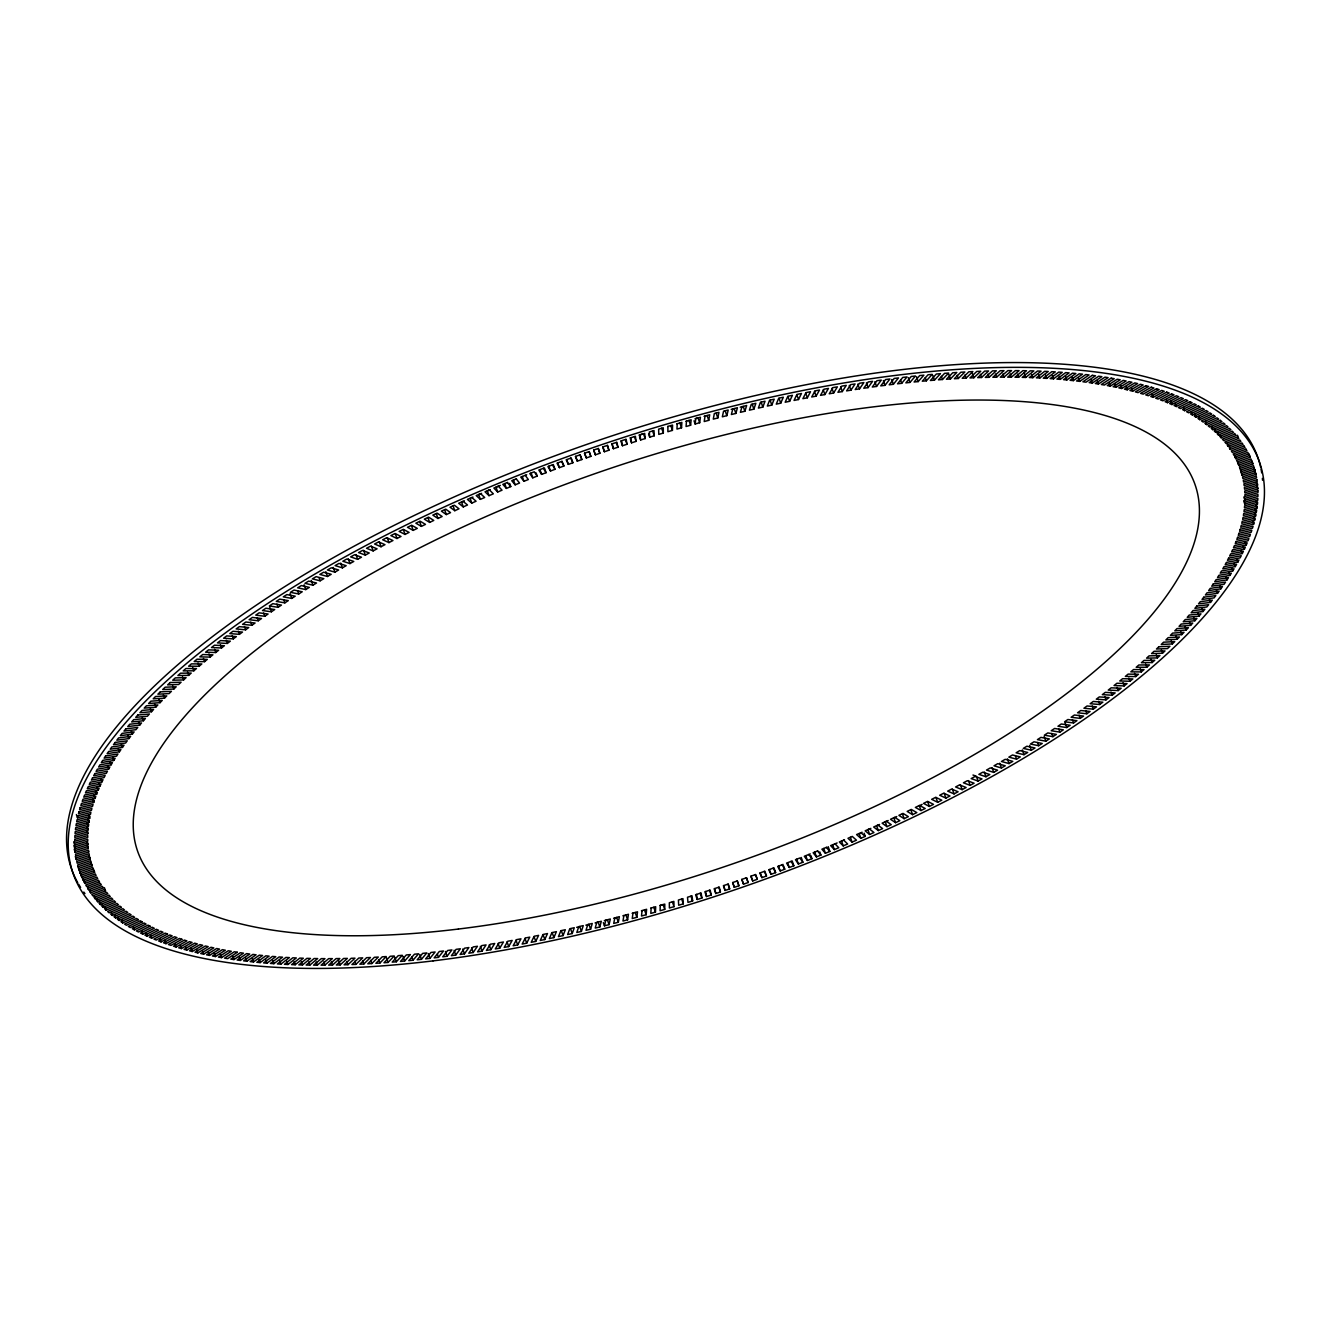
<?xml version="1.0" encoding="UTF-8"?>
<svg xmlns="http://www.w3.org/2000/svg" width="1331" height="1331" viewBox="0 0 1331 1331"><rect width="100%" height="100%" fill="white"/><g stroke="black" fill="none" stroke-linecap="round" stroke-linejoin="round"><path stroke-width="1.5" d="M664.735 909.389L664.785 904.082L660.226 905.413L660.093 910.753L664.735 909.389L663.088 904.598L659.993 905.496M667.912 426.402L667.879 431.71L672.421 430.379L672.571 425.055L667.729 426.469M1244.918 500.206L1244.951 498.343L1257.945 494.533L1257.911 496.446L1244.918 500.206L1243.803 497.012M651.142 908.008L650.809 913.415L655.451 912.084L655.684 906.71L650.693 908.175M677.213 423.707L676.963 429.081L681.522 427.783L681.855 422.376L676.83 423.857M87.813 833.722L87.913 831.842L74.919 835.519L74.802 837.449L87.813 833.722L86.698 830.527M1244.751 503.967L1244.851 502.086L1257.845 498.36L1257.745 500.273L1244.751 503.967L1243.636 500.755M642.058 910.554L641.509 916.011L646.167 914.713L646.6 909.289L641.409 910.787M686.497 421.078L686.064 426.502L690.606 425.238L691.138 419.781L685.914 421.278M88.046 829.945L88.229 828.048L75.235 831.642L75.052 833.589L88.046 829.945L86.948 826.751M1257.429 504.15L1257.612 502.203L1244.618 505.847L1244.435 507.743L1257.429 504.15L1256.331 500.955M632.99 913.049L632.242 918.556L636.867 917.292L637.516 911.802L632.125 913.332M695.131 423.99L695.78 418.5L700.422 417.235L699.673 422.742L695.131 423.99L694.033 420.796M88.428 826.135L88.678 824.205L75.684 827.716L75.434 829.695L88.428 826.135L87.33 822.941M1256.963 508.076L1257.213 506.113L1244.235 509.657L1243.986 511.586L1256.963 508.076L1255.865 504.882M623.923 915.462L622.958 921.035L627.6 919.804L628.448 914.264L622.841 915.828M705.064 415.987L704.215 421.528L708.741 420.33L709.706 414.756L704.066 416.337M88.961 822.275L89.26 820.345L76.3 823.773L75.983 825.752L88.961 822.275L87.846 819.081M1256.364 512.019L1256.68 510.039L1243.703 513.516L1243.387 515.446L1256.364 512.019L1255.249 508.825M614.855 917.841L613.707 923.448L618.333 922.25L619.381 916.66L613.591 918.257M89.626 818.399L90.009 816.435L77.048 819.78L76.666 821.776L89.626 818.399L88.512 815.204M1255.599 516.029L1255.998 514.016L1243.038 517.41L1242.655 519.356L1255.599 516.029L1254.501 512.834M717.808 417.967L718.956 412.344L714.331 413.542L713.283 419.132L717.808 417.967L716.145 413.159M603.342 922.616L604.457 925.81L609.066 924.629L610.33 918.989L604.324 920.619M77.481 817.766L77.947 815.737L90.891 812.492L90.425 814.472L77.481 817.766L76.383 814.572M1254.7 520.055L1255.166 518.042L1242.239 521.319L1241.773 523.299L1254.7 520.055L1253.602 516.861M604.457 925.81L605.805 920.137M726.842 415.655L728.207 409.998L723.582 411.163L722.334 416.803L726.842 415.655L725.195 410.863M599.832 926.958L601.296 921.268L596.787 922.383L595.223 928.09L599.832 926.958L598.168 922.167L595.09 922.915M732.832 408.833L731.368 414.523L735.877 413.425L737.441 407.702L731.218 409.366M1253.669 524.131L1254.201 522.085L1241.274 525.296L1240.758 527.276L1253.669 524.131L1252.554 520.92M590.598 929.221L592.262 923.464L587.77 924.546L586.006 930.319L590.598 929.221L588.951 924.429L585.873 925.161M742.049 406.571L740.385 412.327L744.894 411.246L746.658 405.473L740.236 407.17M581.397 931.417L583.261 925.611L578.769 926.659L576.805 932.482L581.397 931.417L579.734 926.609L576.672 927.324M93.702 802.477L94.368 800.447L81.524 803.425L80.842 805.505L93.702 802.477L92.604 799.282M753.895 409.133L755.858 403.31L751.266 404.391L749.403 410.181L753.895 409.133L752.231 404.341M572.214 933.53L574.277 927.707L569.801 928.722L567.622 934.578L572.214 933.53L570.55 928.739M95.083 798.417L95.815 796.371L83.004 799.249L82.239 801.345L95.083 798.417L93.969 795.223M762.863 407.07L765.026 401.213L760.45 402.261L758.387 408.101L762.863 407.07L761.199 402.278M563.046 935.593L565.326 929.72L560.85 930.702L558.471 936.608L563.046 935.593L561.383 930.802M96.597 794.308L97.413 792.261L84.618 795.04L83.786 797.153L96.597 794.308L95.483 791.113M771.814 405.09L774.176 399.184L769.617 400.198L767.338 406.071L771.814 405.09L770.15 400.298M553.912 937.606L556.375 931.667L551.932 932.615L549.354 938.571L553.912 937.606L552.249 932.798M98.261 790.181L99.143 788.102L86.382 790.814L85.483 792.927L98.261 790.181L97.146 786.987M1246.265 544.978L1247.18 542.865L1234.403 545.61L1233.521 547.69L1246.265 544.978L1245.167 541.784M780.731 403.177L783.31 397.22L778.751 398.202L776.272 404.125L780.731 403.177L779.068 398.385M544.795 939.536L547.474 933.563L543.031 934.478L540.253 940.468L544.795 939.536L543.148 934.728M100.058 786.022L101.006 783.942L88.295 786.538L87.33 788.684L100.058 786.022L98.943 782.828M1244.369 549.254L1245.334 547.108L1232.606 549.77L1231.657 551.849L1244.369 549.254L1243.254 546.059M789.632 401.313L792.394 395.324L787.852 396.272L785.19 402.228L789.632 401.313L787.969 396.522M535.727 941.4L538.589 935.377L534.164 936.275L531.202 942.298L535.727 941.4L534.064 936.591M101.988 781.846L103.003 779.733L90.342 782.245L89.31 784.408L101.988 781.846L100.873 778.652M1242.305 553.546L1243.354 551.4L1230.676 553.946L1229.644 556.059L1242.305 553.546L1241.207 550.352M798.5 399.533L801.462 393.494L796.936 394.409L794.075 400.415L798.5 399.533L796.836 394.725M526.677 943.197L529.738 937.14L525.329 937.989L522.168 944.062L526.677 943.197L525.013 938.388M807.335 397.803L810.496 391.73L805.987 392.612L802.909 398.651L807.335 397.803L805.671 393.011M517.659 944.91L520.937 938.821L516.528 939.653L513.167 945.759L517.659 944.91L515.995 940.119M1237.78 562.214L1238.961 560.035L1226.383 562.414L1225.219 564.544L1237.78 562.214L1236.682 559.02M816.119 396.139L819.497 390.033L815.005 390.881L811.727 396.971L816.119 396.139L814.472 391.347M508.692 946.574L512.152 940.451L507.776 941.233L504.216 947.389L508.692 946.574L507.028 941.782M108.626 769.118L109.857 766.972L97.346 769.202L96.098 771.381L108.626 769.118L107.528 765.924M1235.301 566.59L1236.566 564.411L1224.021 566.673L1222.806 568.819L1235.301 566.59L1234.203 563.396M824.887 394.558L828.448 388.419L823.972 389.218L820.512 395.34L824.887 394.558L823.224 389.767M499.757 948.171L503.417 942.015L499.058 942.764L495.298 948.936L499.757 948.171L498.093 943.38M111.122 764.826L112.42 762.663L99.975 764.793L98.644 767.005L111.122 764.826L110.007 761.631M1232.689 570.999L1234.02 568.803L1221.542 570.966L1220.244 573.129L1232.689 570.999L1231.574 567.805M833.605 393.028L837.365 386.855L832.907 387.62L829.246 393.776L833.605 393.028L831.942 388.236M490.856 949.685L494.716 943.496L490.374 944.211L486.414 950.434L490.856 949.685L489.192 944.894M113.751 760.5L115.115 758.337L102.72 760.367L101.339 762.58L113.751 760.5L112.636 757.306M1229.927 575.425L1231.325 573.212L1218.913 575.291L1217.549 577.454L1229.927 575.425L1228.829 572.23M842.29 391.58L846.233 385.374L841.808 386.106L837.948 392.296L842.29 391.58L840.626 386.789M482.005 951.149L486.048 944.91L481.739 945.609L477.596 951.848L482.005 951.149L480.341 946.358M1227.032 579.883L1228.496 577.654L1216.151 579.634L1214.721 581.813L1227.032 579.883L1225.934 576.672M850.925 390.183L855.068 383.944L850.659 384.642L846.616 390.881L850.925 390.183L849.261 385.391M473.187 952.53L477.43 946.274L473.154 946.923L468.811 953.196L473.187 952.53L471.54 947.739M119.407 751.799L120.905 749.603L108.66 751.449L107.129 753.679L119.407 751.799L118.309 748.604M859.51 388.868L863.852 382.596L859.46 383.261L855.217 389.517L859.51 388.868L857.846 384.077M464.436 953.845L468.878 947.556L464.602 948.171L460.077 954.46L464.436 953.845L462.772 949.053M122.452 747.423L124.016 745.21L111.821 746.957L110.223 749.203L122.452 747.423L121.337 744.229M1220.826 588.834L1222.44 586.588L1210.212 588.385L1208.648 590.581L1220.826 588.834L1219.728 585.64M868.062 387.62L872.587 381.332L868.228 381.947L863.786 388.236L868.062 387.62L866.398 382.829M455.718 955.076L460.343 948.77L456.117 949.352L451.392 955.675L455.718 955.076L454.071 950.284M1217.516 593.343L1219.196 591.097L1207.051 592.777L1205.404 594.99L1217.516 593.343L1216.418 590.149M876.547 386.439L881.272 380.117L876.929 380.716L872.304 387.022L876.547 386.439L874.883 381.648M447.066 956.257L451.891 949.918L447.665 950.467L442.757 956.806L447.066 956.257L445.403 951.465M128.924 738.589L130.621 736.376L118.575 737.923L116.845 740.186L128.924 738.589L127.809 735.394M884.999 385.341L889.907 378.986L885.597 379.535L880.773 385.874L884.999 385.341L883.335 380.533M438.465 957.355L443.473 950.983L439.28 951.499L434.172 957.871L438.465 957.355L437.35 954.161M132.351 734.146L134.115 731.934L122.153 733.364L120.356 735.644L132.351 734.146L131.253 730.952M1210.495 602.427L1212.308 600.148L1200.312 601.645L1198.532 603.858L1210.495 602.427L1209.397 599.233M893.384 384.293L898.475 377.921L894.199 378.437L889.191 384.809L893.384 384.293L891.72 379.501M429.913 958.387L435.104 951.998L430.945 952.464L425.654 958.869L429.913 958.387L428.249 953.578M901.703 383.328L906.993 376.923L902.751 377.422L897.543 383.794L901.703 383.328L900.605 380.134M421.428 959.335L426.802 952.929L422.676 953.379L417.202 959.784L421.428 959.335L419.764 954.543M139.622 725.229L141.519 722.983L129.723 724.23L127.776 726.526L139.622 725.229L138.507 722.034M1202.941 611.561L1204.888 609.282L1193.042 610.563L1191.145 612.809L1202.941 611.561L1201.826 608.367M909.988 382.413L915.462 376.007L911.236 376.457L905.862 382.862L909.988 382.413L908.324 377.621M412.993 960.217L418.566 953.795L414.457 954.211L408.8 960.633L412.993 960.217L411.895 957.022M143.449 720.753L145.412 718.49L133.699 719.638L131.686 721.934L143.449 720.753L142.334 717.542M1198.965 616.153L1200.961 613.857L1189.215 615.055L1187.252 617.301L1198.965 616.153L1197.85 612.959M918.19 381.598L923.864 375.159L919.671 375.575L914.098 381.997L918.19 381.598L916.543 376.789M404.624 961.032L410.381 954.593L406.304 954.959L400.465 961.415L404.624 961.032L402.96 956.24M1194.855 620.762L1196.918 618.466L1185.255 619.547L1183.226 621.793L1194.855 620.762L1193.741 617.567M926.343 380.832L932.199 374.377L928.04 374.76L922.283 381.198L926.343 380.832L925.245 377.638M396.322 961.781L402.261 955.309L398.219 955.658L392.196 962.113L396.322 961.781L394.658 956.972M151.484 711.736L153.581 709.473L142.051 710.421L139.921 712.717L151.484 711.736L150.37 708.541M1190.613 625.37L1192.742 623.074L1181.179 624.056L1179.083 626.319L1190.613 625.37L1189.498 622.176M934.429 380.15L940.468 373.678L936.342 374.028L930.402 380.483L934.429 380.15L932.781 375.342M388.086 962.446L394.209 955.974L390.199 956.274L383.994 962.746L388.086 962.446L386.439 957.655M155.694 707.227L157.857 704.948L146.427 705.796L144.214 708.109L155.694 707.227L154.596 704.016M1186.237 630.012L1188.433 627.683L1176.97 628.581L1174.807 630.844L1186.237 630.012L1185.139 626.818M942.448 379.518L948.654 373.046L944.561 373.346L938.455 379.817L942.448 379.518L941.35 376.324M379.917 963.045L386.223 956.556L382.247 956.823L375.874 963.311L379.917 963.045L378.819 959.834M160.036 702.685L162.249 700.422L150.919 701.154L148.656 703.467L160.036 702.685L158.921 699.49M1181.745 634.637L1184.008 632.325L1172.628 633.107L1170.415 635.369L1181.745 634.637L1180.63 631.443M950.401 378.986L956.789 372.48L952.73 372.763L946.441 379.235L950.401 378.986L948.753 374.177M371.831 963.561L378.303 957.056L374.36 957.288L367.805 963.794L371.831 963.561L370.717 960.366M164.495 698.159L166.774 695.88L155.544 696.512L153.215 698.825L164.495 698.159L163.38 694.948M1177.12 639.279L1179.449 636.967L1168.169 637.649L1165.889 639.912L1177.12 639.279L1176.005 636.085M958.287 378.503L964.859 371.998L960.832 372.231L954.36 378.736L958.287 378.503L957.189 375.309M363.812 964.01L370.451 957.505L366.557 957.688L359.819 964.21L363.812 964.01L362.697 960.816M1172.361 643.938L1174.757 641.609L1163.577 642.191L1161.248 644.47L1172.361 643.938L1171.247 640.743M966.106 378.104L972.845 371.582L968.852 371.782L962.213 378.287L966.106 378.104L964.992 374.909M355.859 964.393L362.681 957.871L358.821 958.021L351.916 964.542L355.859 964.393L354.745 961.182M173.795 689.059L176.191 686.779L165.177 687.195L162.715 689.525L173.795 689.059L172.681 685.864M973.843 377.771L980.747 371.249L976.804 371.416L969.983 377.921L973.843 377.771L972.179 372.979M347.99 964.692L354.978 958.17L351.168 958.287L344.08 964.809L347.99 964.692L346.875 961.498M1162.479 653.255L1165.008 650.926L1154.044 651.292L1151.581 653.571L1162.479 653.255L1161.381 650.06M981.496 377.505L988.584 370.983L984.674 371.099L977.686 377.621L981.496 377.505L980.398 374.31M340.187 964.925L347.358 958.387L343.581 958.47L336.327 965.008L340.187 964.925L338.523 960.117M183.578 679.941L186.09 677.645L175.293 677.878L172.731 680.208L183.578 679.941L182.463 676.747M1157.354 657.913L1159.933 655.584L1149.086 655.867L1146.573 658.146L1157.354 657.913L1156.256 654.719M989.083 377.322L996.337 370.783L992.477 370.883L985.306 377.405L989.083 377.322L987.985 374.127M332.484 965.075L339.821 958.536L336.077 958.586L328.657 965.125L332.484 965.075L331.369 961.88M188.636 675.366L191.215 673.087L180.55 673.203L177.905 675.532L188.636 675.366L187.538 672.172M1152.114 662.588L1154.759 660.259L1144.011 660.426L1141.432 662.705L1152.114 662.588L1151.016 659.394M996.586 377.205L1004.007 370.667L1000.18 370.717L992.843 377.255L996.586 377.205L995.472 374.011M324.847 965.158L332.351 958.619L328.657 958.636L321.07 965.175L324.847 965.158L323.732 961.964M193.827 670.807L196.472 668.528L185.907 668.528L183.212 670.874L193.827 670.807L192.729 667.613M1146.756 667.264L1149.452 664.918L1138.837 664.984L1136.192 667.28L1146.756 667.264L1145.642 664.069M1004.007 377.155L1011.593 370.617L1007.817 370.634L1000.313 377.172L1004.007 377.155L1002.909 373.961M317.294 965.175L324.964 958.636L321.32 958.619L313.567 965.141L317.294 965.175L316.196 961.98M199.134 666.232L201.83 663.953L191.381 663.87L188.636 666.199L199.134 666.232L198.02 663.038M1141.266 671.922L1144.028 669.593L1133.53 669.56L1130.834 671.839L1141.266 671.922L1140.168 668.728M1011.344 377.189L1019.097 370.65L1015.353 370.617L1007.683 377.155L1011.344 377.189L1010.246 373.978M309.84 965.108L317.676 958.57L314.066 958.52L306.147 965.042L309.84 965.108L308.742 961.914M204.558 661.673L207.303 659.394L196.988 659.194L194.176 661.524L204.558 661.673L203.443 658.479M1135.676 676.597L1138.487 674.268L1128.106 674.118L1125.361 676.398L1135.676 676.597L1134.561 673.403M1018.598 377.272L1026.517 370.75L1022.824 370.684L1014.987 377.222L1018.598 377.272L1017.5 374.078M302.47 964.975L310.472 958.436L306.895 958.353L298.81 964.875L302.47 964.975L301.355 961.781M210.082 657.098L212.893 654.819L202.711 654.536L199.833 656.865L210.082 657.098L208.984 653.904M1129.952 681.256L1132.831 678.926L1122.582 678.694L1119.77 680.973L1129.952 681.256L1128.854 678.061M1025.768 377.455L1033.838 370.916L1030.194 370.833L1022.191 377.355L1025.768 377.455L1024.105 372.647M295.183 964.759L303.335 958.237L299.808 958.104L291.572 964.626L295.183 964.759L294.084 961.564M215.738 652.539L218.6 650.26L208.534 649.861L205.606 652.207L215.738 652.539L214.624 649.345M1124.129 685.931L1127.058 683.602L1116.925 683.252L1114.064 685.532L1124.129 685.931L1123.015 682.736M1032.839 377.688L1041.075 371.166L1037.481 371.033L1029.312 377.555L1032.839 377.688L1031.741 374.493M287.995 964.476L296.314 957.954L292.82 957.788L284.435 964.31L287.995 964.476L286.88 961.281M221.495 647.981L224.407 645.701L214.474 645.202L211.496 647.532L221.495 647.981L220.38 644.786M1118.19 690.589L1121.168 688.26L1111.169 687.811L1108.257 690.09L1118.19 690.589L1117.075 687.395M1039.827 378.004L1048.229 371.482L1044.669 371.316L1036.35 377.838L1039.827 378.004L1038.729 374.81M280.891 964.126L289.376 957.605L285.932 957.405L277.38 963.91L280.891 964.126L279.793 960.915M227.351 643.439L230.33 641.159L220.53 640.56L217.485 642.89L227.351 643.439L226.253 640.228M1112.134 695.231L1115.162 692.919L1105.312 692.37L1102.334 694.632L1112.134 695.231L1111.019 692.037M1046.732 378.387L1055.283 371.881L1051.756 371.682L1043.288 378.187L1046.732 378.387L1045.617 375.192M273.887 963.694L282.521 957.189L279.127 956.956L270.426 963.444L273.887 963.694L272.788 960.5M233.324 638.88L236.352 636.617L226.703 635.902L223.608 638.231L233.324 638.88L232.226 635.686M1105.961 699.89L1109.056 697.56L1099.323 696.912L1096.295 699.174L1105.961 699.89L1104.863 696.695M1053.536 378.836L1062.238 372.347L1058.761 372.098L1050.142 378.603L1053.536 378.836L1052.422 375.641M266.982 963.195L275.767 956.69L272.422 956.423L263.571 962.912L266.982 963.195L265.884 959.984M239.414 634.338L242.492 632.075L232.975 631.277L229.814 633.589L239.414 634.338L238.299 631.144M1099.689 704.515L1102.833 702.202L1093.25 701.454L1090.172 703.716L1099.689 704.515L1098.591 701.321M1060.241 379.368L1069.092 372.88L1065.665 372.613L1056.897 379.102L1060.241 379.368L1059.127 376.174M260.177 962.612L269.112 956.14L265.817 955.824L256.816 962.296L260.177 962.612L259.079 959.418M245.603 629.813L248.731 627.55L239.347 626.635L236.153 628.947L245.603 629.813L244.488 626.618M1093.317 709.157L1096.511 706.844L1087.061 705.979L1083.933 708.242L1093.317 709.157L1092.202 705.962M1066.846 379.967L1075.847 373.495L1072.47 373.179L1063.552 379.651L1066.846 379.967L1065.732 376.773M253.472 961.964L262.556 955.508L259.312 955.159L250.161 961.614L253.472 961.964L252.374 958.769M251.892 625.287L255.07 623.024L245.836 622.026L242.575 624.339L251.892 625.287L250.777 622.093M1086.828 713.765L1090.089 711.469L1080.772 710.504L1077.578 712.767L1086.828 713.765L1085.713 710.571M1073.352 380.633L1082.502 374.177L1079.191 373.828L1070.107 380.3L1073.352 380.633L1072.254 377.438M246.867 961.248L256.084 954.793L252.89 954.41L243.606 960.849L246.867 961.248L245.769 958.054M258.281 620.778L261.525 618.532L252.424 617.418L249.113 619.714L258.281 620.778L257.182 617.584M1080.24 718.374L1083.55 716.078L1074.383 715.013L1071.139 717.276L1080.24 718.374L1079.125 715.18M1079.757 381.381L1089.057 374.943L1085.797 374.543L1076.579 380.999L1079.757 381.381L1078.659 378.187M240.362 960.45L249.729 954.028L246.584 953.612L237.151 960.034L240.362 960.45L239.264 957.255M264.786 616.27L268.063 614.024L259.112 612.826L255.752 615.122L264.786 616.27L263.671 613.075M1073.551 722.966L1076.912 720.67L1067.878 719.522L1064.6 721.768L1073.551 722.966L1072.437 719.772M233.973 959.584L243.473 953.179L240.379 952.73L230.812 959.119L233.973 959.584L232.858 956.39M271.374 611.794L274.702 609.548L265.901 608.234L262.49 610.53L271.374 611.794L269.711 607.003M1066.763 727.558L1070.157 725.262L1061.289 723.997L1057.962 726.244L1066.763 727.558L1065.099 722.766M1092.269 383.062L1101.852 376.673L1098.691 376.207L1089.191 382.613L1092.269 383.062L1091.17 379.867M278.063 607.319L281.44 605.089L272.788 603.675L269.344 605.954L278.063 607.319L276.948 604.124M1059.859 732.117L1063.319 729.837L1054.601 728.473L1051.224 730.719L1059.859 732.117L1058.761 728.922M1098.374 384.027L1108.091 377.638L1104.98 377.139L1095.33 383.528L1098.374 384.027L1097.26 380.832M221.495 957.638L231.278 951.266L228.3 950.75L218.45 957.105L221.495 957.638L220.397 954.443M284.851 602.86L288.278 600.63L279.776 599.116L276.282 601.396L284.851 602.86L283.736 599.665M1052.871 736.675L1056.381 734.396L1047.813 732.932L1044.386 735.161L1052.871 736.675L1051.773 733.481M215.422 956.556L225.338 950.218L222.41 949.652L212.428 955.991L215.422 956.556L214.324 953.362M291.722 598.418L295.199 596.188L286.864 594.591L283.303 596.854L291.722 598.418L290.075 593.626M1045.8 741.201L1049.344 738.938L1040.925 737.374L1037.448 739.603L1045.8 741.201L1044.136 736.409M1110.254 386.14L1120.22 379.801L1117.225 379.235L1107.325 385.574L1110.254 386.14L1109.139 382.945M209.466 955.408L219.515 949.086L216.637 948.504L206.538 954.809L209.466 955.408L208.368 952.214M298.71 593.992L302.22 591.779L294.035 590.066L290.441 592.328L298.71 593.992L297.595 590.798M1038.613 745.726L1042.223 743.463L1033.954 741.8L1030.444 744.012L1038.613 745.726L1037.514 742.532M1116.027 387.288L1126.126 380.982L1123.198 380.383L1113.149 386.705L1116.027 387.288L1114.912 384.093M203.626 954.177L213.792 947.888L210.964 947.273L200.731 953.545L203.626 954.177L202.512 950.983M305.764 589.583L309.324 587.387L301.305 585.573L297.662 587.82L305.764 589.583L304.1 584.791M1031.359 750.218L1035.002 747.972L1026.9 746.209L1023.323 748.405L1031.359 750.218L1029.695 745.427M1121.684 388.519L1131.916 382.247L1129.037 381.614L1118.872 387.903L1121.684 388.519L1120.586 385.325M197.886 952.896L208.185 946.624L205.423 945.975L195.058 952.214L197.886 952.896L196.772 949.702M312.918 585.191L316.528 583.011L308.676 581.098L304.982 583.327L312.918 585.191L311.254 580.399M1023.988 754.694L1027.682 752.464L1019.746 750.601L1016.135 752.797L1023.988 754.694L1022.324 749.902M1127.241 389.817L1137.589 383.578L1134.777 382.895L1124.479 389.168L1127.241 389.817L1126.126 386.622M192.263 951.532L202.695 945.293L199.983 944.594L189.501 950.816L192.263 951.532L191.165 948.338M320.155 580.815L323.816 578.652L316.113 576.639L312.386 578.869L320.155 580.815L319.057 577.621M1016.551 759.152L1020.278 756.923L1012.508 754.976L1008.848 757.139L1016.551 759.152L1015.437 755.958M1132.681 391.198L1143.163 384.975L1140.384 384.26L1129.969 390.499L1132.681 391.198L1131.566 388.003M186.773 950.101L197.304 943.895L194.659 943.163L184.061 949.352L186.773 950.101L185.658 946.907M327.476 576.473L331.186 574.31L323.649 572.214L319.873 574.426L327.476 576.473L325.829 571.681M1009.014 763.578L1012.791 761.365L1005.171 759.319L1001.478 761.482L1009.014 763.578L1007.351 758.786M181.382 948.587L192.047 942.415L189.451 941.666L178.737 947.822L181.382 948.587L180.284 945.393M334.896 572.147L338.623 570.001L331.269 567.805L327.443 570.001L334.896 572.147L333.232 567.355M1001.394 767.987L1005.221 765.791L997.768 763.645L994.024 765.791L1001.394 767.987L999.731 763.195M176.125 947.023L186.889 940.884L184.36 940.085L173.529 946.208L176.125 947.023L175.01 943.829M342.383 567.855L346.16 565.708L338.972 563.412L335.096 565.608L342.383 567.855L340.719 563.063M993.691 772.379L997.551 770.183L990.281 767.937L986.504 770.083L993.691 772.379L992.028 767.588M349.953 563.579L353.763 561.449L346.742 559.053L342.849 561.233L349.953 563.579L348.289 558.787M985.922 776.738L989.815 774.559L982.711 772.213L978.884 774.343L985.922 776.738L984.258 771.947M1153.262 397.337L1164.209 391.264L1161.68 390.416L1150.799 396.522L1153.262 397.337L1152.164 394.142M165.959 943.662L176.956 937.606L174.544 936.741L163.497 942.781L165.959 943.662L164.844 940.468M357.606 559.319L361.45 557.207L354.612 554.728L350.669 556.89L357.606 559.319L355.943 554.528M978.052 781.064L981.995 778.901L975.057 776.472L971.197 778.585L978.052 781.064L976.388 776.272L972.978 775.025M161.068 941.899L172.165 935.876L169.819 934.978L158.655 940.984L161.068 941.899L159.953 938.688M365.326 555.11L369.219 552.997L362.548 550.418L358.571 552.565L365.326 555.11L363.662 550.302M970.116 785.373L974.092 783.227L967.338 780.698L963.444 782.794L970.116 785.373L968.452 780.582M373.129 550.901L377.056 548.821L370.55 546.143L366.541 548.272L373.129 550.901L371.465 546.109M962.113 789.649L966.123 787.519L959.535 784.891L955.608 786.97L962.113 789.649L960.45 784.857M1167.453 402.661L1178.7 396.688L1176.371 395.756L1165.157 401.729L1167.453 402.661L1166.339 399.466M151.651 938.139L162.964 932.199L160.735 931.234L149.371 937.157L151.651 938.139L150.536 934.944M380.999 546.742L384.958 544.662L378.636 541.9L374.593 544.013L380.999 546.742L379.335 541.95M954.028 793.892L958.07 791.779L951.665 789.05L947.705 791.13L954.028 793.892L952.364 789.1M1171.929 404.557L1183.292 398.635L1181.013 397.653L1169.699 403.592L1171.929 404.557L1170.814 401.363M147.125 936.159L158.539 930.253L156.376 929.271L144.913 935.144L147.125 936.159L146.011 932.964M388.935 542.599L392.944 540.552L386.789 537.691L382.712 539.787L388.935 542.599L387.288 537.807M945.859 798.101L949.951 796.005L943.712 793.193L939.719 795.239L945.859 798.101L944.211 793.309M1176.288 406.521L1187.751 400.648L1185.538 399.633L1174.125 405.539L1176.288 406.521L1175.173 403.326M142.733 934.112L154.246 928.256L152.15 927.241L140.587 933.064L142.733 934.112L141.635 930.918M396.954 538.506L400.98 536.46L395.024 533.498L390.898 535.594L396.954 538.506L395.29 533.698M937.64 802.294L941.766 800.197L935.71 797.302L931.683 799.332L937.64 802.294L935.976 797.502M405.023 534.43L409.083 532.4L403.31 529.355L399.15 531.418L405.023 534.43L403.36 529.638M929.354 806.436L933.497 804.373L927.64 801.362L923.564 803.392L929.354 806.436L927.69 801.645M1184.623 410.663L1196.27 404.874L1194.19 403.792L1182.593 409.599L1184.623 410.663L1183.509 407.469M134.348 929.82L146.027 924.063L144.064 922.982L132.318 928.705L134.348 929.82L133.233 926.626M413.176 530.387L417.269 528.374L411.662 525.246L407.486 527.292L413.176 530.387L411.512 525.595M922.133 804.39L919.338 805.754L921.002 810.546L925.178 808.499L919.488 805.405L915.395 807.418L921.002 810.546M421.378 526.377L425.504 524.381L420.08 521.17L415.871 523.199L421.378 526.377L419.714 521.586M912.567 814.639L916.793 812.592L911.286 809.414L907.16 811.411L912.567 814.639L910.92 809.83M1192.443 415.039L1204.272 409.366L1202.326 408.218L1190.546 413.924L1192.443 415.039L1191.345 411.845M429.63 522.401L433.79 520.438L428.565 517.127L424.323 519.14L429.63 522.401L427.983 517.609M904.098 818.681L908.341 816.652L903.017 813.391L898.874 815.354L904.098 818.681L902.435 813.873M1196.17 417.318L1208.066 411.695L1206.185 410.514L1194.323 416.17L1196.17 417.318L1195.055 414.124M122.735 922.915L134.681 917.309L132.9 916.127L120.921 921.701L122.735 922.915L121.637 919.704M437.966 518.474L442.142 516.511L437.1 513.117L432.825 515.114L437.966 518.474L436.302 513.683M896.745 816.552L893.9 817.883L895.563 822.674L899.839 820.678L894.698 817.317L890.522 819.28L895.563 822.674M1199.747 419.664L1211.742 414.091L1209.929 412.893L1197.967 418.483L1199.747 419.664L1198.649 416.47M119.141 920.47L131.17 914.929L129.456 913.715L117.394 919.239L119.141 920.47L118.026 917.275M446.334 514.565L450.544 512.635L445.702 509.141L441.393 511.121L446.334 514.565L444.67 509.773M888.176 820.528L885.298 821.859L886.962 826.651L891.271 824.671L886.33 821.227L882.12 823.157L886.962 826.651M115.681 917.974L127.776 912.484L126.129 911.236L113.984 916.71L115.681 917.974L114.566 914.78M454.769 510.705L459.012 508.791L454.353 505.214L450.011 507.178L454.769 510.705L453.106 505.913M879.541 824.471L876.647 825.786L878.31 830.577L882.636 828.614L877.894 825.087L873.652 827L878.31 830.577M1206.535 424.556L1218.664 419.082L1216.983 417.818L1204.888 423.308L1206.535 424.556L1205.42 421.361M112.336 915.429L124.515 909.988L122.934 908.707L110.723 914.131L112.336 915.429L111.238 912.234M464.436 500.822L461.591 502.086L463.255 506.895L467.514 504.998L463.055 501.338L458.696 503.268L463.255 506.895M870.857 828.381L867.945 829.662L869.609 834.47L873.968 832.524L869.409 828.914L865.15 830.81L869.609 834.47M472.987 497.062L467.414 499.408L471.79 503.101L476.082 501.221L471.806 497.478M1212.774 429.663L1225.052 424.306L1223.505 422.975L1211.26 428.366L1212.774 429.663L1211.676 426.469M862.122 832.241L856.582 834.57L860.858 838.314L865.233 836.384L864.135 833.189M106.097 910.138L118.409 904.814L116.962 903.483L104.617 908.774L106.097 910.138L104.983 906.943M481.589 493.335L478.711 494.566L480.375 499.358L484.684 497.511L480.607 493.685L476.199 495.581L480.375 499.358M852.056 842.107L856.465 840.21L852.289 836.434L847.98 838.28L852.056 842.107L850.393 837.315M1215.702 432.309L1228.047 427.018L1226.566 425.654L1214.255 430.978L1215.702 432.309L1214.587 429.114M103.169 907.393L115.547 902.135L114.183 900.771L101.772 906.012L103.169 907.393L102.071 904.198M490.224 489.642L487.346 490.873L489.009 495.664L493.335 493.834L489.442 489.924L485.016 491.788L489.009 495.664M844.503 839.828L839.329 841.957L843.205 845.884L847.647 844.004L843.654 840.127M1218.481 435.021L1230.892 429.78L1229.478 428.399L1217.1 433.656L1218.481 435.021L1217.383 431.826M100.391 904.598L112.836 899.407L111.521 898.009L99.06 903.183L100.391 904.598L99.293 901.403M500.373 485.399L496.014 487.213L497.678 492.004L502.037 490.191L498.343 486.198L493.884 488.044L497.678 492.004M837.116 842.956L830.627 845.601L834.321 849.594L838.78 847.747L834.986 843.787M1221.126 437.783L1233.604 432.608L1232.256 431.194L1219.828 436.402L1221.126 437.783L1220.028 434.588M97.762 901.753L110.257 896.612L109.009 895.197L96.498 900.305L97.762 901.753L96.647 898.558M507.643 482.404L502.802 484.351L506.396 488.394L510.771 486.597L509.657 483.403M826.717 847.248L821.893 849.195L825.386 853.271L829.862 851.441L828.198 846.649M516.411 478.844L511.753 480.707L515.147 484.817L519.539 483.053L516.245 478.894M95.266 898.841L107.811 893.767L106.646 892.319L94.068 897.36L95.266 898.841L94.152 895.647M817.75 850.892L813.125 852.738L816.419 856.898L820.911 855.084L819.796 851.89M1238.595 438.431L1226.017 443.473L1224.853 442.025L1237.397 436.951L1238.595 438.431L1237.497 435.237M105.498 890.855L92.904 895.863L91.772 894.365L104.4 889.391L105.498 890.855L104.4 887.661M526.693 474.751L520.737 477.097L523.932 481.29L528.34 479.543L525.246 475.317M810.263 853.903L804.307 856.249L807.418 860.475L811.927 858.695L810.812 855.5M1228.247 446.417L1240.875 441.426L1239.76 439.929L1227.149 444.937L1228.247 446.417L1227.149 443.206M90.691 892.835L103.336 887.893L102.304 886.396L89.626 891.304L90.691 892.835L89.576 889.64M537.192 476.099L534.28 471.79L529.771 473.537L532.766 477.812L537.192 476.099L536.077 472.904M1230.36 449.396L1243.021 444.487L1241.973 442.957L1229.328 447.898L1230.36 449.396L1229.245 446.201M802.892 862.255L799.898 857.979L795.472 859.693L798.367 864.002L802.892 862.255L801.229 857.463M88.611 889.757L101.306 884.882L100.341 883.351L87.63 888.193L88.611 889.757L87.513 886.562M541.617 474.385L546.059 472.688L544.412 467.896L538.822 470.043L541.617 474.385L539.97 469.593M789.3 867.496L793.842 865.766L792.178 860.957L786.588 863.104L789.3 867.496L787.636 862.704M550.518 470.991L554.977 469.327L553.313 464.536L547.906 466.582L550.518 470.991L548.854 466.199M783.094 864.418L777.687 866.464L780.199 870.923L784.741 869.226L783.643 866.032M84.901 883.435L97.679 878.693L96.847 877.112L84.053 881.821L84.901 883.435L83.786 880.24M562.248 461.225L557.024 463.171L559.436 467.663L563.895 466.016L562.797 462.822M771.065 874.317L775.624 872.637L773.976 867.829L768.752 869.775L771.065 874.317L769.401 869.526M1235.817 458.679L1248.611 453.971L1247.763 452.357L1234.985 457.099L1235.817 458.679L1234.702 455.485M83.254 880.19L96.065 875.532L95.316 873.918L82.472 878.56L83.254 880.19L82.139 876.996M568.387 464.369L572.862 462.755L571.199 457.964L566.174 459.811L568.387 464.369L566.723 459.578M1250.175 457.232L1237.348 461.874L1236.599 460.26L1249.41 455.601L1250.175 457.232L1249.077 454.037M761.898 877.645L766.49 875.998L764.826 871.189L759.801 873.036L761.898 877.645L760.234 872.853M94.601 872.304L93.919 870.674L81.058 875.232L81.74 876.896L94.601 872.304L93.486 869.11M577.355 461.142L581.847 459.544L580.183 454.753L575.341 456.5L577.355 461.142L575.691 456.35M752.714 880.939L757.306 879.292L755.659 874.5L750.817 876.247L752.714 880.939L751.05 876.147M1238.745 465.118L1251.606 460.559L1250.907 458.896L1238.063 463.487L1238.745 465.118L1237.647 461.924M584.542 453.239L589.184 451.592L590.848 456.383L586.339 457.947L584.542 453.239L586.339 457.947M80.392 873.552L93.27 869.027L92.654 867.379L79.76 871.855L80.392 873.552L78.063 866.963M746.458 877.761L741.816 879.408L743.513 884.167L748.122 882.553L746.458 877.761L748.122 882.553M1252.887 463.937L1240.01 468.412L1239.394 466.765L1252.271 462.24L1252.887 463.937L1251.789 460.742M92.089 865.716L79.178 870.158L78.629 868.444L91.54 864.035L92.089 865.716L90.974 862.521M593.693 450.028L598.368 448.447L599.865 453.272L595.356 454.819L593.693 450.028L595.356 454.819M737.307 880.972L732.632 882.553L734.296 887.344L738.905 885.764L737.307 880.972L738.905 885.764M1241.124 471.756L1254.035 467.347L1253.486 465.634L1240.575 470.076L1241.124 471.756L1240.01 468.562M604.374 451.741L608.899 450.227L607.601 445.336L602.727 446.95L604.374 451.741L602.993 446.883M725.046 890.472L729.671 888.908L728.273 884.05L723.399 885.664L725.046 890.472L723.765 885.581M1242.089 475.15L1255.033 470.825L1254.551 469.078L1241.623 473.453L1242.089 475.15L1240.991 471.956M90.142 858.928L77.181 863.22L76.782 861.44L89.743 857.197L90.142 858.928L89.027 855.733L89.377 857.547M613.425 448.713L617.95 447.216L616.869 442.258L611.761 443.922L613.425 448.713L612.227 443.789M715.795 893.534L720.42 892.003L719.239 887.078L714.131 888.742L715.795 893.534L714.714 888.576M1255.882 474.352L1242.921 478.594L1242.522 476.881L1255.466 472.588L1255.882 474.352L1253.819 467.78L1255.033 470.825M622.475 445.735L627.017 444.271L626.136 439.247L620.828 440.944L622.475 445.735L621.494 440.744M76.416 859.676L89.377 855.45L89.044 853.703L76.083 857.879L76.416 859.676L75.301 856.465M706.528 896.545L711.17 895.048L710.172 890.056L704.864 891.753L706.528 896.545L705.646 891.52M629.896 438.032L635.403 436.285L636.085 441.376L631.543 442.824L630.445 439.629M697.261 899.506L701.886 898.026L701.104 892.968L695.597 894.715L697.261 899.506L696.579 894.415M638.963 435.17L643.505 433.756L645.169 438.548L640.627 439.962L639.512 436.768M75.301 852.439L88.279 848.379L88.096 846.583L75.102 850.609L75.301 852.439L74.187 849.245M692.619 900.954L687.977 902.401L687.495 897.244L692.037 895.83L692.619 900.954L690.955 896.162M1257.562 485.183L1244.568 489.209L1244.385 487.412L1257.362 483.353L1257.562 485.183L1256.447 481.988M74.952 848.762L87.946 844.786L87.846 842.956L74.835 846.899L74.952 848.762L73.854 845.568M649.711 437.15L654.253 435.769L653.987 430.545L649.328 431.959L649.711 437.15L648.596 433.956M683.319 903.832L678.677 905.246L678.411 900.022L682.953 898.641L683.319 903.832L681.672 899.041M1257.828 488.893L1244.818 492.836L1244.701 491.006L1257.712 487.03L1257.828 488.893L1256.714 485.699M663.337 433.041L658.795 434.405L658.629 429.148L663.271 427.767L663.337 433.041L661.673 428.249M74.752 845.035L87.763 841.142L87.713 839.295L74.719 843.155L74.752 845.035L73.654 841.824M674.035 906.644L669.393 908.025L669.327 902.751L673.869 901.386L674.035 906.644L672.371 901.852M694.998 418.783L698.01 417.951L699.673 422.742M860.874 832.69L865.233 836.384M826.268 847.398L829.862 851.441M507.261 482.521L510.771 486.597M817.517 850.975L820.911 855.084M808.716 854.502L811.927 858.695M791.03 861.407L793.842 865.766M543.364 468.296L546.059 472.688M782.146 864.801L784.741 869.226M552.465 464.868L554.977 469.327M773.228 868.128L775.624 872.637M561.599 461.474L563.895 466.016M764.277 871.422L766.49 875.998M570.766 458.147L572.862 462.755M755.309 874.65L757.306 879.292M579.95 454.853L581.847 459.544M589.151 451.625L590.848 456.383M1253.819 467.78L1254.917 470.974M743.23 406.454L744.894 411.246M734.213 408.617L735.877 413.425M859.194 833.522L860.858 838.314M707.077 415.538L708.741 420.33M841.558 841.076L843.205 845.884M688.942 420.446L690.606 425.238M832.657 844.802L834.321 849.594M679.858 422.992L681.522 427.783M823.739 848.479L825.386 853.271M670.774 425.587L672.421 430.379M814.755 852.106L816.419 856.898M805.754 855.683L807.418 860.475M652.589 430.978L654.253 435.769M796.72 859.21L798.367 864.002M634.421 436.585L636.085 441.376M778.535 866.132L780.199 870.923M625.354 439.48L627.017 444.271M616.286 442.424L617.95 447.216M607.235 445.419L608.899 450.227M598.201 448.48L599.865 453.272M741.849 879.375L743.513 884.167M728.007 884.117L729.671 888.908M718.773 887.211L720.42 892.003M709.506 890.256L711.17 895.048M557.772 462.872L559.436 467.663M700.239 893.234L701.886 898.026M531.102 473.021L532.766 477.812M522.284 476.498L523.932 481.29M513.483 480.025L515.147 484.817M653.787 907.293L655.451 912.084M504.732 483.602L506.396 488.394M644.503 909.922L646.167 914.713M635.22 912.5L636.867 917.292M625.936 915.013L627.6 919.804M616.669 917.458L618.333 922.25M470.126 498.31L471.79 503.101M607.418 919.837L609.066 924.629M86.848 841.591L87.946 844.786M87.18 845.185L88.279 848.379M88.911 855.85L90.009 859.044M80.642 873.702L81.74 876.896M732.799 882.52L734.296 887.344M630.761 437.766L631.543 442.824M640.627 439.962L640.045 434.838L644.686 433.39L645.169 438.548M77.73 882.636A627.849 232.143 -19.1 0 1 581.98 446.085A627.849 232.143 -19.1 0 1 1260.69 467.431M1261.073 469.227A627.849 232.143 -19.1 0 1 1261.705 472.854M1262.387 478.395A627.849 232.143 -19.1 0 1 1262.553 480.258M84.934 893.583A627.849 232.143 -19.1 0 1 83.803 892.053M80.609 887.411A627.849 232.143 -19.1 0 1 78.645 884.233M74.736 839.362L74.719 841.259L87.713 837.449L87.746 835.585L74.736 839.362M78.995 811.677L78.462 813.707L91.373 810.496L91.906 808.516L78.995 811.677M80.193 807.568L79.577 809.614L92.471 806.503L93.07 804.49L80.193 807.568M1240.193 529.289L1239.594 531.302L1252.471 528.224L1253.087 526.178L1240.193 529.289M1238.961 533.315L1238.279 535.345L1251.14 532.367L1251.822 530.287L1238.961 533.315M1237.58 537.375L1236.832 539.421L1249.659 536.543L1250.425 534.446L1237.58 537.375M1236.066 541.484L1235.251 543.547L1248.029 540.752L1248.861 538.639L1236.066 541.484M92.538 777.92L91.423 780.082L104.068 777.62L105.149 775.507L92.538 777.92M1228.596 558.171L1227.498 560.284L1240.109 557.872L1241.224 555.709L1228.596 558.171M94.884 773.577L93.686 775.757L106.28 773.378L107.445 771.248L94.884 773.577M105.615 755.925L104.151 758.138L116.512 756.158L117.943 753.978L105.615 755.925M1213.24 583.993L1211.742 586.189L1224.004 584.342L1225.535 582.113L1213.24 583.993M115.132 742.448L113.468 744.695L125.613 743.014L127.244 740.801L115.132 742.448M1203.74 597.203L1202.043 599.416L1214.072 597.885L1215.819 595.606L1203.74 597.203M125.879 728.806L123.999 731.085L135.912 729.704L137.758 727.475L125.879 728.806M1196.735 606.087L1194.905 608.334L1206.784 606.986L1208.664 604.707L1196.735 606.087M137.808 715.03L135.745 717.342L147.392 716.244L149.421 713.998L137.808 715.03M160.302 691.854L157.907 694.183L169.087 693.601L171.416 691.338L160.302 691.854M1158.868 646.733L1156.473 649.012L1167.487 648.596L1169.932 646.267L1158.868 646.733M170.168 682.537L167.656 684.866L178.62 684.5L181.083 682.221L170.168 682.537M1092.285 375.342L1082.935 381.781L1086.063 382.18L1095.496 375.775L1092.285 375.342M237.317 952.264L227.684 958.653L224.573 958.154L234.289 951.765L237.317 952.264M1111.152 378.154L1101.386 384.526L1104.364 385.042L1114.213 378.686L1111.152 378.154M1145.891 385.707L1135.36 391.896L1138.005 392.628L1148.603 386.439L1145.891 385.707M1151.282 387.205L1140.617 393.377L1143.213 394.126L1153.927 387.986L1151.282 387.205M1156.539 388.768L1145.758 394.908L1148.287 395.706L1159.118 389.584L1156.539 388.768M181.865 939.287L170.984 945.376L168.455 944.528L179.402 938.455L181.865 939.287M1166.705 392.129L1155.707 398.185L1158.12 399.05L1169.167 393.011L1166.705 392.129M1171.596 393.909L1160.499 399.932L1162.845 400.814L1173.992 394.825L1171.596 393.909M167.506 934.063L156.293 940.052L153.947 939.104L165.21 933.131L167.506 934.063M1189.931 401.679L1178.417 407.536L1180.514 408.567L1192.077 402.727L1189.931 401.679M150.07 926.193L138.474 931.999L136.394 930.918L148.04 925.145L150.07 926.193M1198.316 405.972L1186.62 411.728L1188.6 412.81L1200.329 407.086L1198.316 405.972M142.118 921.867L130.338 927.574L128.392 926.443L140.221 920.753L142.118 921.867M138.341 919.621L126.478 925.278L124.582 924.097L136.494 918.473L138.341 919.621M1213.523 415.322L1201.494 420.862L1203.207 422.077L1215.27 416.553L1213.523 415.322M1220.311 420.363L1208.149 425.804L1209.713 427.085L1221.925 421.661L1220.311 420.363M121.387 907.426L109.142 912.816L107.611 911.485L119.89 906.128L121.387 907.426M1234.902 434.039L1222.407 439.18L1223.638 440.594L1236.166 435.487L1234.902 434.039M1244.052 446.035L1231.358 450.91L1232.306 452.44L1245.034 447.599L1244.052 446.035M99.426 881.821L86.681 886.629L85.766 885.032L98.527 880.273L99.426 881.821M1245.982 449.163L1233.238 453.971L1234.136 455.535L1246.897 450.76L1245.982 449.163M91.04 862.338L78.113 866.714L77.631 864.967L90.575 860.641L91.04 862.338M1256.248 476.132L1243.287 480.341L1243.603 482.088L1256.58 477.912L1256.248 476.132M88.761 851.94L75.784 856.083L75.518 854.269L88.495 850.176L88.761 851.94M1256.88 479.709L1243.903 483.852L1244.152 485.632L1257.146 481.523L1256.88 479.709M1257.895 490.773L1244.901 494.666L1244.934 496.496L1257.945 492.653L1257.895 490.773M433.074 960.882A627.849 232.143 -19.1 0 0 1259.941 463.421A627.849 232.143 -19.1 0 0 305.98 579.384A627.849 232.143 -19.1 0 0 433.074 960.882M458.43 929.038A559.602 206.904 -19.1 0 0 1195.404 485.649A559.602 206.904 -19.1 0 0 345.162 589.017A559.602 206.904 -19.1 0 0 458.43 929.038"/></g></svg>
